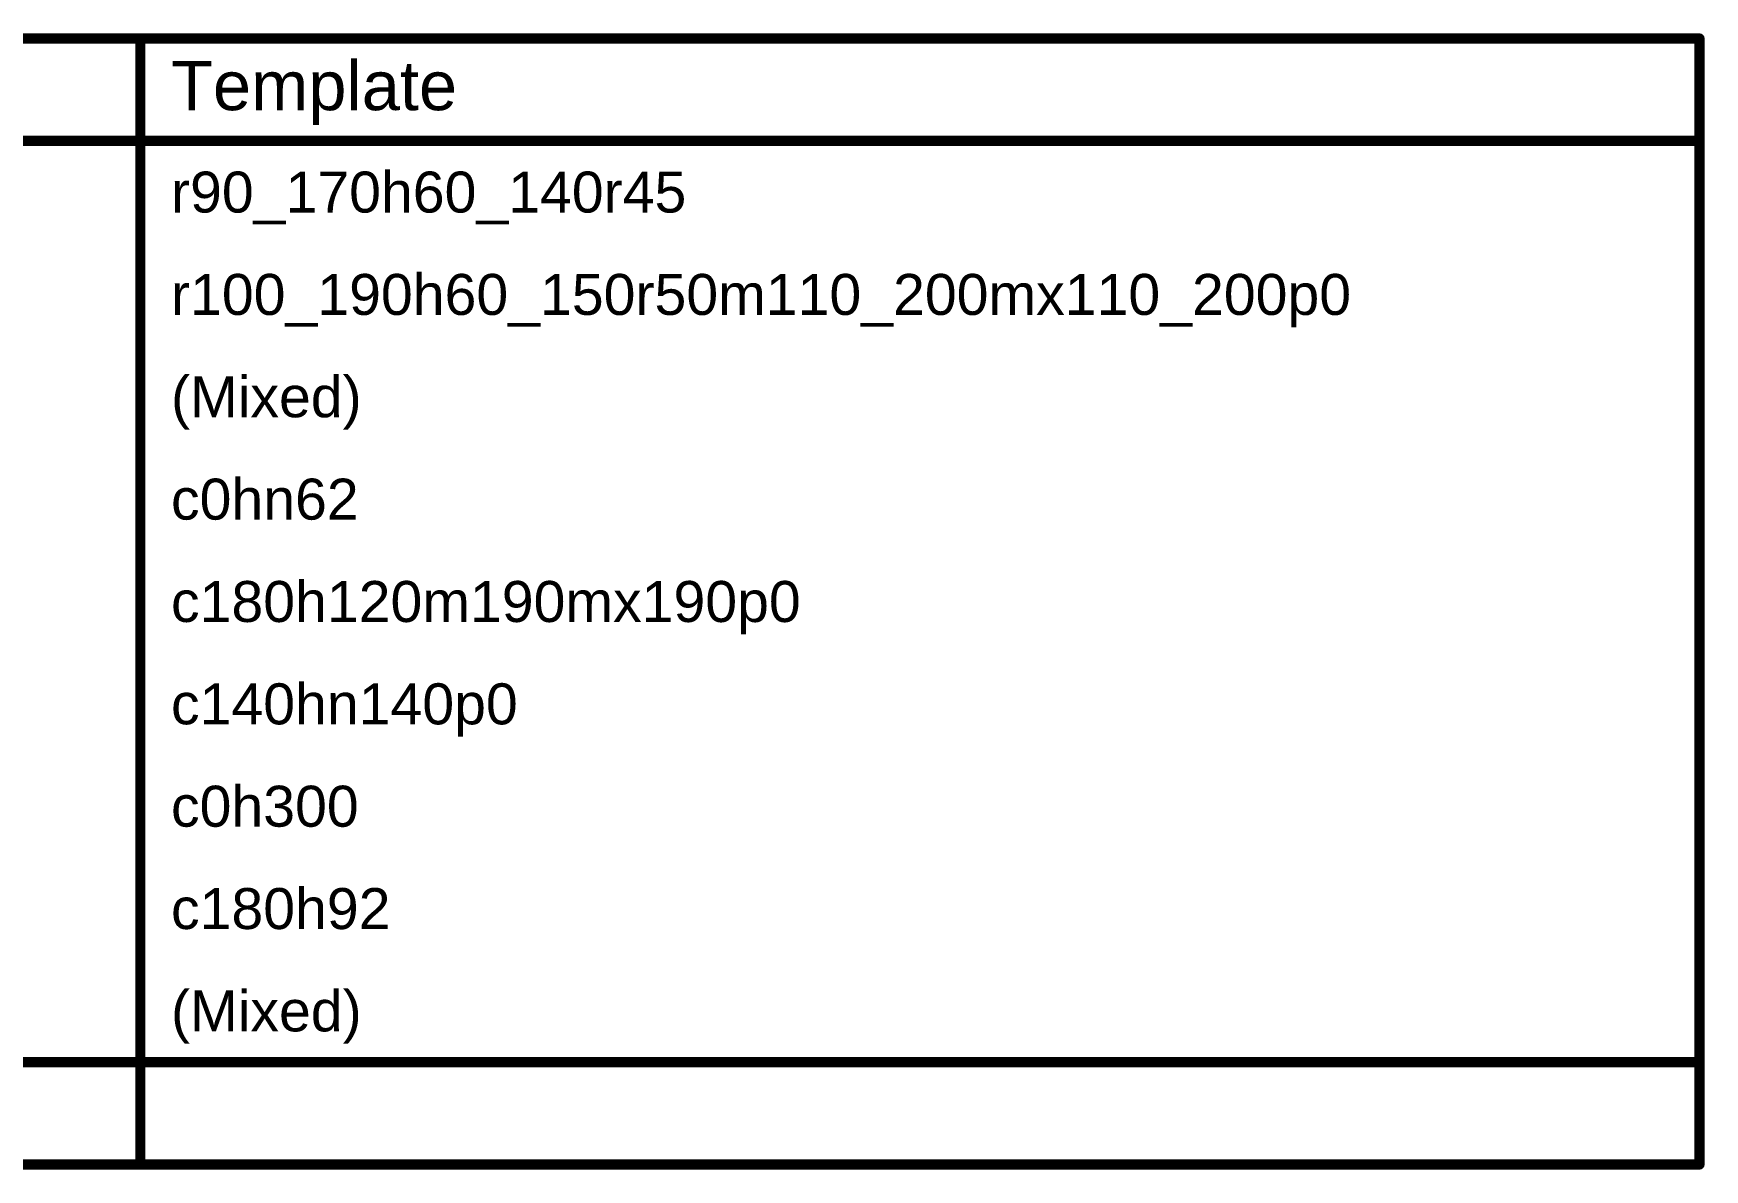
# Model space of a CAD drawing. Header units: inches. Extents: x -18 to 202, y -11 to 119.
# Drawn here: x 139.7 to 201.9, y 76.8 to 119.1 of the extents above; entities that cross this region are included whole.
import ezdxf

# ---------------------------------------------------------------- set-up
doc = ezdxf.new("R2010")
doc.units = ezdxf.units.IN
doc.layers.add('Drill Drawing', color=1, linetype='Continuous')
doc.styles.add('Arial', font='', dxfattribs={"height": 0.2})
doc.styles.get('Arial').set_extended_font_data('Arial')

msp = doc.modelspace()

# ---------------------------------------------------------------- linework, layer by layer
at = {"layer": 'Drill Drawing'}
for points in [[(-17.488, 118.896, 0.381, 0.381, 0), (201.703, 118.896, 0.381, 0.381, 0)], [(143.682, 76.986, 0.381, 0.381, 0), (143.682, 118.896, 0.381, 0.381, 0)], [(201.703, 76.986, 0.381, 0.381, 0), (201.703, 118.896, 0.381, 0.381, 0)], [(-17.488, 115.086, 0.381, 0.381, 0), (201.703, 115.086, 0.381, 0.381, 0)], [(-17.488, 80.796, 0.381, 0.381, 0), (201.703, 80.796, 0.381, 0.381, 0)], [(-17.488, 76.986, 0.381, 0.381, 0), (201.703, 76.986, 0.381, 0.381, 0)]]:
    msp.add_lwpolyline(points, format="xyseb", dxfattribs=at)
for points in [[(143.587, 118.896, 0.191, 0.191, 1), (143.777, 118.896, 0.191, 0.191, 1)], [(201.608, 118.896, 0.191, 0.191, 1), (201.799, 118.896, 0.191, 0.191, 1)], [(201.608, 118.896, 0.191, 0.191, 1), (201.799, 118.896, 0.191, 0.191, 1)], [(201.608, 115.086, 0.191, 0.191, 1), (201.799, 115.086, 0.191, 0.191, 1)], [(201.608, 80.796, 0.191, 0.191, 1), (201.799, 80.796, 0.191, 0.191, 1)], [(143.587, 76.986, 0.191, 0.191, 1), (143.777, 76.986, 0.191, 0.191, 1)], [(201.608, 76.986, 0.191, 0.191, 1), (201.799, 76.986, 0.191, 0.191, 1)], [(201.608, 76.986, 0.191, 0.191, 1), (201.799, 76.986, 0.191, 0.191, 1)]]:
    msp.add_lwpolyline(points, format="xyseb", close=True, dxfattribs=at)

# ---------------------------------------------------------------- texts
at = {"layer": 'Drill Drawing', "style": 'Arial'}
for s, height, p in [('Template', 1.8288, (144.825, 116.229)), ('r90_170h60_140r45', 1.524, (144.825, 112.419)), ('r100_190h60_150r50m110_200mx110_200p0', 1.524, (144.825, 108.609)), ('(Mixed)', 1.524, (144.825, 104.799)), ('c0hn62', 1.524, (144.825, 100.989)), ('c180h120m190mx190p0', 1.524, (144.825, 97.179)), ('c140hn140p0', 1.524, (144.825, 93.369)), ('c0h300', 1.524, (144.825, 89.559)), ('c180h92', 1.524, (144.825, 85.749)), ('(Mixed)', 1.524, (144.825, 81.939))]:
    msp.add_text(s, height=height, dxfattribs=at).set_placement(p)

doc.saveas('drawing.dxf')
